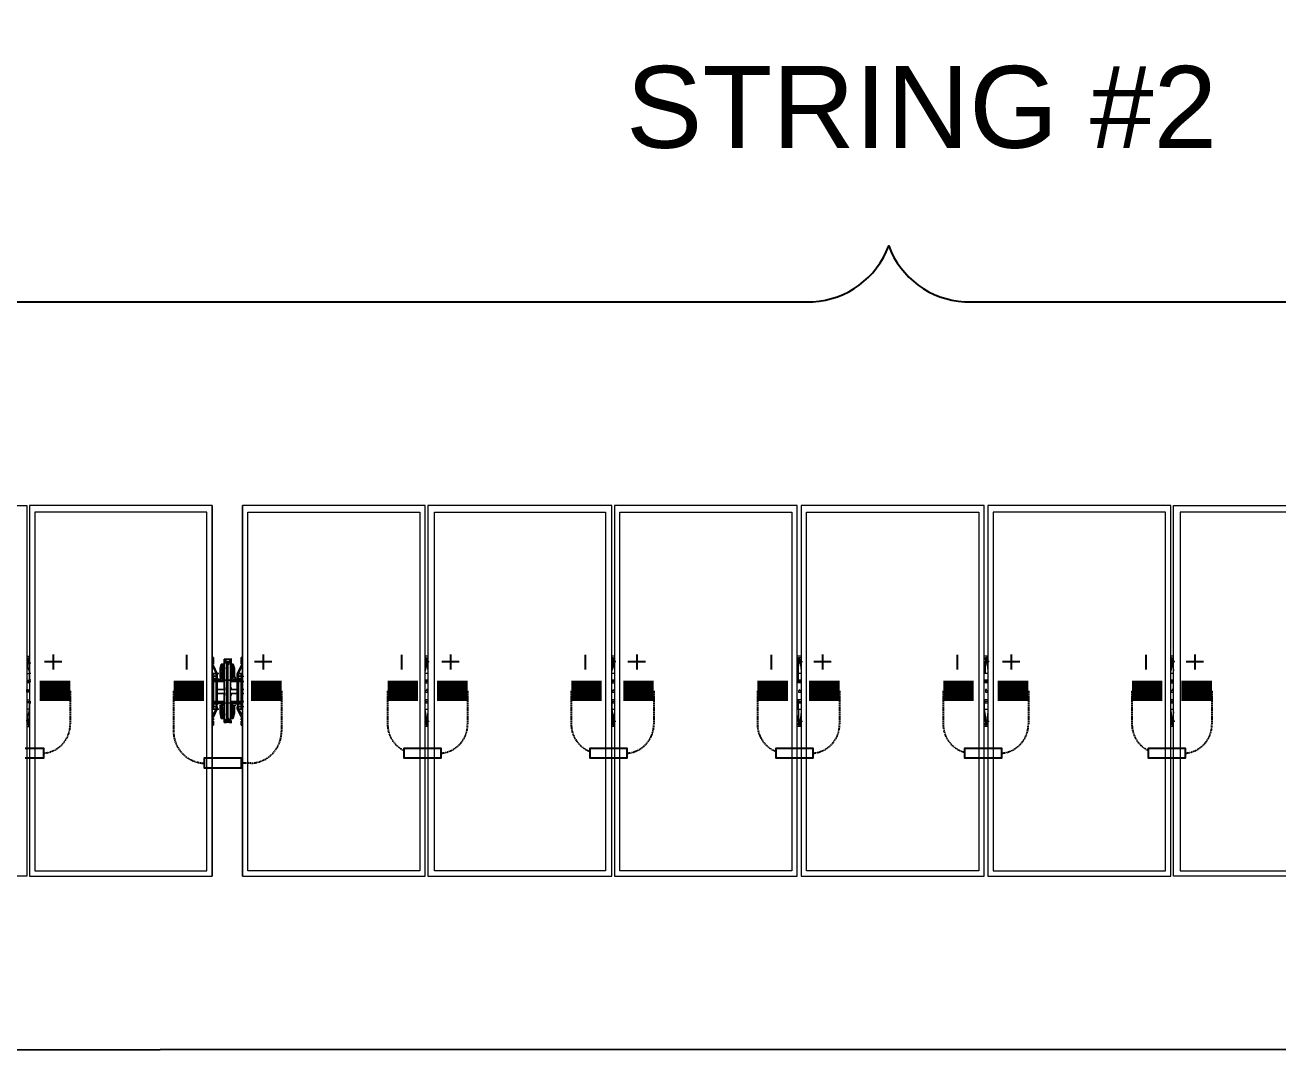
# Model space of a CAD drawing. Header units: feet. Extents: x -9903 to 12307, y -41 to 4121.
# Drawn here: x 503.2 to 809.2, y 1314.3 to 1564.7 of the extents above; entities that cross this region are included whole.
import ezdxf
from ezdxf.lldxf.tags import DXFTag

# ---------------------------------------------------------------- set-up
doc = ezdxf.new("R2010")
doc.units = ezdxf.units.FT
doc.header["$MEASUREMENT"] = 0
doc.linetypes.add('HIDDEN', pattern=[0.375, 0.25, -0.125])
for name, color, linetype in [('E-HARN-COMP', 8, 'Continuous'), ('E-TRNK-CABL-NEG', 6, 'HIDDEN'), ('E-TRUNK-CABLE-POS', 6, 'HIDDEN'), ('G-ANNO-TEXT', 1, 'Continuous'), ('Polarity-Text', 7, 'Continuous'), ('PV-DC-CABL-UG-', 10, 'DC-')]:
    doc.layers.add(name, color=color, linetype=linetype)
doc.styles.add('NEI-A', font='arial.ttf')
tags = doc.linetypes.add('DC-', pattern='A,0.176989,-0.049113,["DC-",NEI-A,S=0.1,R=0,X=0,Y=-0.05],-0.049113,-0.250887,0.176989', length=0.703091).pattern_tags.tags
tags[6] = DXFTag(74, 10)

# ---------------------------------------------------------------- blocks, each defined once
blk = doc.blocks.new('A$Cc93f9aa1')
at = {"lineweight": 5}
for points in [[(1.6966, 0.4666), (1.9283, 0.4666), (1.9283, 0), (1.6966, 0)], [(1.9316, 0), (2.1616, 0), (2.1616, 0.4666), (1.9316, 0.4666)], [(2.1549, 0.4583), (1.9383, 0.4583), (1.9383, 0.0067), (2.1549, 0.0067)], [(2.1999, 0), (2.4299, 0), (2.4299, 0.4666), (2.1999, 0.4666)], [(2.2066, 0.4583), (2.4232, 0.4583), (2.4232, 0.0067), (2.2066, 0.0067)], [(2.6649, 0.4666), (2.4332, 0.4666), (2.4332, 0), (2.6649, 0)], [(2.4416, 0.4583), (2.6566, 0.4583), (2.6566, 0.0067), (2.4416, 0.0067)], [(2.8982, 0.4666), (2.6682, 0.4666), (2.6682, 0), (2.8982, 0)], [(2.6749, 0.4583), (2.8915, 0.4583), (2.8915, 0.0067), (2.6749, 0.0067)], [(2.9032, 0), (3.1332, 0), (3.1332, 0.4666), (2.9032, 0.4666)], [(2.9099, 0.4583), (3.1265, 0.4583), (3.1265, 0.0067), (2.9099, 0.0067)], [(3.1382, 0), (3.3682, 0), (3.3682, 0.4666), (3.1382, 0.4666)], [(3.3615, 0.0067), (3.3615, 0.4583), (3.1449, 0.4583), (3.1449, 0.0067)], [(3.6032, 0.4666), (3.6032, 0), (3.3715, 0), (3.3715, 0.4666)], [(3.5949, 0.4583), (3.3799, 0.4583), (3.3799, 0.0067), (3.5949, 0.0067)], [(2.1632, 0.27), (2.1632, 0.2667), (2.1632, 0.27), (2.1632, 0.275), (2.1616, 0.275), (2.1632, 0.275)], [(2.1799, 0.2683), (2.1799, 0.2467), (2.1766, 0.2467), (2.1766, 0.2683)], [(2.1816, 0.27), (2.1799, 0.27), (2.1782, 0.27), (2.1799, 0.27)], [(2.1832, 0.2683), (2.1816, 0.2683), (2.1799, 0.2683), (2.1816, 0.2683), (2.1799, 0.2683), (2.1816, 0.2683)], [(2.1816, 0.2683), (2.1799, 0.2683)], [(2.1816, 0.27), (2.1832, 0.27)], [(2.1832, 0.2683), (2.1816, 0.2683), (2.1816, 0.27), (2.1832, 0.27), (2.1816, 0.27), (2.1832, 0.27), (2.1816, 0.27), (2.1816, 0.2683)], [(2.1816, 0.2683), (2.1816, 0.2467), (2.1849, 0.2467), (2.1849, 0.2683)], [(2.1866, 0.2683), (2.1849, 0.2683), (2.1849, 0.2733), (2.1849, 0.2717), (2.1832, 0.2717), (2.1849, 0.2717), (2.1866, 0.2717), (2.1849, 0.2717), (2.1832, 0.27), (2.1849, 0.27), (2.1849, 0.2683)], [(2.1866, 0.2733), (2.1849, 0.2733)], [(2.1982, 0.2667), (2.1982, 0.27), (2.1982, 0.275), (2.1999, 0.275), (2.1982, 0.275), (2.1982, 0.27)], [(3.3699, 0.275), (3.3699, 0.2733)], [(2.1699, 0.255), (2.1682, 0.255), (2.1666, 0.2533), (2.1682, 0.255), (2.1682, 0.2517), (2.1666, 0.2517), (2.1682, 0.2517), (2.1682, 0.255)], [(2.1666, 0.2517), (2.1666, 0.2533)], [(2.1732, 0.2567), (2.1732, 0.2517), (2.1732, 0.25), (2.1749, 0.25), (2.1749, 0.255), (2.1732, 0.255), (2.1732, 0.2567), (2.1732, 0.2583), (2.1732, 0.2667), (2.1749, 0.2667), (2.1732, 0.2667), (2.1716, 0.2617), (2.1716, 0.25), (2.1716, 0.2517), (2.1716, 0.25), (2.1716, 0.2617), (2.1732, 0.2667), (2.1732, 0.2583), (2.1749, 0.2583), (2.1749, 0.255), (2.1732, 0.255), (2.1732, 0.2567), (2.1732, 0.2583), (2.1749, 0.2583), (2.1749, 0.2667), (2.1766, 0.2667), (2.1749, 0.2667), (2.1749, 0.2583), (2.1749, 0.255), (2.1749, 0.25), (2.1732, 0.25)], [(2.1782, 0.2617), (2.1766, 0.2617)], [(2.1866, 0.2667), (2.1882, 0.2667), (2.1882, 0.2583), (2.1866, 0.2583), (2.1866, 0.2667), (2.1849, 0.2667), (2.1866, 0.2667), (2.1866, 0.2583), (2.1882, 0.2583), (2.1882, 0.2667)], [(2.1866, 0.2617), (2.1849, 0.2617)], [(2.1866, 0.2617), (2.1849, 0.2617)], [(2.1882, 0.2567), (2.1882, 0.2583), (2.1882, 0.2567), (2.1882, 0.2517), (2.1882, 0.25), (2.1866, 0.25), (2.1866, 0.255), (2.1882, 0.255)], [(2.1882, 0.2667), (2.1899, 0.2617), (2.1899, 0.25), (2.1899, 0.2517), (2.1899, 0.25), (2.1899, 0.2617)], [(2.1899, 0.25), (2.1899, 0.26), (2.1899, 0.25), (2.1916, 0.25)], [(2.1949, 0.255), (2.1932, 0.255), (2.1949, 0.2533), (2.1932, 0.255)], [(2.1949, 0.2517), (2.1932, 0.2517), (2.1932, 0.215), (2.1949, 0.215), (2.1932, 0.215), (2.1932, 0.2517), (2.1949, 0.2517), (2.1932, 0.2517), (2.1932, 0.255), (2.1932, 0.2517)], [(2.1982, 0.2517), (2.1949, 0.2517), (2.1949, 0.2533), (2.1949, 0.2517)], [(2.1632, 0.2467), (2.1632, 0.245), (2.1616, 0.245), (2.1632, 0.245), (2.1649, 0.245), (2.1649, 0.2467), (2.1649, 0.2483), (2.1632, 0.2483)], [(2.1649, 0.2483), (2.1632, 0.2467), (2.1649, 0.245), (2.1666, 0.2467)], [(2.1649, 0.2483), (2.1632, 0.2467), (2.1649, 0.245), (2.1666, 0.2467)], [(2.1649, 0.2483), (2.1666, 0.2483)], [(2.1666, 0.245), (2.1666, 0.2483), (2.1666, 0.2467), (2.1649, 0.2467), (2.1666, 0.2467), (2.1649, 0.2467), (2.1666, 0.2467), (2.1649, 0.2467), (2.1666, 0.2467), (2.1649, 0.2467), (2.1666, 0.2467), (2.1649, 0.2467), (2.1666, 0.2467), (2.1649, 0.2467), (2.1666, 0.2467), (2.1649, 0.2467), (2.1666, 0.2467), (2.1649, 0.2467), (2.1666, 0.2467), (2.1649, 0.2467), (2.1666, 0.2467), (2.1666, 0.245), (2.1649, 0.245)], [(2.1666, 0.215), (2.1682, 0.215), (2.1682, 0.2517), (2.1666, 0.2517), (2.1682, 0.2517), (2.1682, 0.215)], [(2.1766, 0.245), (2.1682, 0.245)], [(2.1749, 0.2483), (2.1766, 0.2483)], [(2.1866, 0.2483), (2.1849, 0.2483)], [(2.1932, 0.245), (2.1849, 0.245)], [(2.1882, 0.25), (2.1866, 0.2483), (2.1866, 0.25), (2.1866, 0.2483), (2.1882, 0.25), (2.1866, 0.2483), (2.1882, 0.2483), (2.1866, 0.2483)], [(2.1966, 0.2483), (2.1949, 0.2467), (2.1966, 0.245), (2.1982, 0.2467)], [(2.1966, 0.2483), (2.1949, 0.2467), (2.1966, 0.245), (2.1982, 0.2467)], [(2.1966, 0.245), (2.1982, 0.245), (2.1982, 0.2467), (2.1982, 0.2483), (2.1966, 0.2483), (2.1949, 0.2483), (2.1949, 0.2467), (2.1949, 0.245)], [(2.2016, 0.245), (2.1999, 0.245)], [(1.9283, 0.235), (1.9299, 0.235), (1.9299, 0.2333), (1.9316, 0.2333), (1.9316, 0.2317), (1.9299, 0.2317), (1.9283, 0.2317), (1.9283, 0.2333)], [(2.1632, 0.235), (2.1616, 0.235)], [(2.1632, 0.235), (2.1616, 0.235)], [(2.1632, 0.23), (2.1616, 0.23)], [(2.1632, 0.23), (2.1616, 0.23)], [(2.2016, 0.235), (2.1999, 0.235)], [(2.2016, 0.235), (2.1999, 0.235)], [(2.2016, 0.23), (2.1999, 0.23)], [(2.2016, 0.23), (2.1999, 0.23)], [(2.4332, 0.235), (2.4316, 0.235), (2.4316, 0.2333), (2.4299, 0.2333), (2.4299, 0.2317), (2.4316, 0.2317), (2.4332, 0.2317), (2.4332, 0.2333)], [(2.6666, 0.235), (2.6666, 0.2333), (2.6649, 0.2333), (2.6649, 0.2317), (2.6666, 0.2317), (2.6682, 0.2317), (2.6682, 0.2333)], [(2.9015, 0.235), (2.8999, 0.2333), (2.8999, 0.2317), (2.9032, 0.2317), (2.9032, 0.2333), (2.9015, 0.2333)], [(3.1365, 0.235), (3.1349, 0.235), (3.1349, 0.2317), (3.1382, 0.2317), (3.1382, 0.2333), (3.1365, 0.2333)], [(3.3715, 0.235), (3.3699, 0.235), (3.3699, 0.2333), (3.3682, 0.2333), (3.3682, 0.2317), (3.3699, 0.2317), (3.3715, 0.2317), (3.3715, 0.2333)], [(2.1632, 0.2167), (2.1649, 0.2167), (2.1649, 0.2183), (2.1666, 0.2183), (2.1649, 0.2183), (2.1666, 0.2183), (2.1649, 0.2183), (2.1666, 0.2183), (2.1649, 0.2183), (2.1666, 0.2183), (2.1649, 0.2183), (2.1649, 0.2167), (2.1666, 0.2167), (2.1666, 0.2183), (2.1666, 0.22), (2.1649, 0.22), (2.1632, 0.22), (2.1616, 0.22), (2.1632, 0.22), (2.1632, 0.2183)], [(2.1649, 0.22), (2.1632, 0.2183), (2.1649, 0.2167), (2.1666, 0.2183)], [(2.1649, 0.22), (2.1632, 0.2183), (2.1649, 0.2167), (2.1666, 0.2183)], [(2.1649, 0.22), (2.1632, 0.22), (2.1632, 0.2183), (2.1632, 0.2167), (2.1649, 0.2167), (2.1666, 0.2167), (2.1666, 0.2183), (2.1666, 0.22)], [(2.1666, 0.21), (2.1666, 0.2117), (2.1666, 0.2133), (2.1632, 0.2133), (2.1632, 0.21)], [(2.1649, 0.2167), (2.1666, 0.2167), (2.1666, 0.2183), (2.1649, 0.2183), (2.1649, 0.22), (2.1666, 0.22), (2.1666, 0.2183), (2.1649, 0.2183), (2.1666, 0.2183), (2.1649, 0.2183), (2.1666, 0.2183), (2.1649, 0.2183), (2.1666, 0.2183), (2.1649, 0.2183), (2.1666, 0.2183), (2.1649, 0.2183), (2.1649, 0.22), (2.1666, 0.22), (2.1666, 0.2183), (2.1666, 0.2167)], [(2.1666, 0.2133), (2.1682, 0.2133), (2.1682, 0.21), (2.1682, 0.2133)], [(2.1699, 0.21), (2.1682, 0.21), (2.1682, 0.2117), (2.1666, 0.2117), (2.1682, 0.2117), (2.1682, 0.21)], [(2.1682, 0.22), (2.1766, 0.22)], [(2.1732, 0.1983), (2.1716, 0.205), (2.1716, 0.215), (2.1716, 0.2133), (2.1716, 0.215), (2.1716, 0.205)], [(2.1732, 0.2133), (2.1732, 0.2083), (2.1732, 0.21), (2.1749, 0.21), (2.1749, 0.2117), (2.1749, 0.215), (2.1732, 0.215), (2.1732, 0.2083), (2.1732, 0.2067), (2.1732, 0.2083), (2.1732, 0.21), (2.1749, 0.21), (2.1749, 0.2117), (2.1749, 0.215), (2.1749, 0.2167), (2.1732, 0.215), (2.1749, 0.2167), (2.1732, 0.215), (2.1749, 0.2167), (2.1749, 0.215), (2.1732, 0.215)], [(2.1732, 0.1983), (2.1732, 0.2067), (2.1749, 0.2067), (2.1749, 0.1983)], [(2.1732, 0.1983), (2.1749, 0.1983), (2.1749, 0.2067), (2.1732, 0.2067)], [(2.1749, 0.21), (2.1749, 0.2067)], [(2.1849, 0.22), (2.1932, 0.22)], [(2.1882, 0.2167), (2.1866, 0.2167), (2.1882, 0.215), (2.1866, 0.2167), (2.1882, 0.215), (2.1866, 0.2167), (2.1882, 0.2167), (2.1866, 0.2167), (2.1849, 0.2167), (2.1866, 0.2167)], [(2.1882, 0.2067), (2.1882, 0.2083), (2.1882, 0.215), (2.1866, 0.215), (2.1866, 0.2117), (2.1866, 0.21), (2.1882, 0.21), (2.1882, 0.2083)], [(2.1866, 0.2067), (2.1866, 0.21)], [(2.1882, 0.1983), (2.1866, 0.1983), (2.1866, 0.2067), (2.1882, 0.2067)], [(2.1882, 0.1983), (2.1882, 0.2067), (2.1866, 0.2067), (2.1866, 0.1983)], [(2.1882, 0.1983), (2.1899, 0.205), (2.1899, 0.215), (2.1899, 0.2133), (2.1899, 0.215), (2.1899, 0.205)], [(2.1949, 0.21), (2.1932, 0.21)], [(2.1966, 0.22), (2.1949, 0.2183), (2.1966, 0.2167), (2.1982, 0.2183)], [(2.1966, 0.22), (2.1949, 0.2183), (2.1966, 0.2167), (2.1982, 0.2183)], [(2.1966, 0.2167), (2.1982, 0.2167), (2.1982, 0.2183), (2.1982, 0.22), (2.1966, 0.22), (2.1949, 0.22), (2.1949, 0.2183), (2.1949, 0.2167)], [(2.1982, 0.2183), (2.1966, 0.2183)], [(2.1982, 0.2183), (2.1966, 0.2183)], [(2.2016, 0.22), (2.1999, 0.22)], [(2.1616, 0.19), (2.1632, 0.19), (2.1632, 0.195), (2.1632, 0.19)], [(2.1632, 0.1983), (2.1632, 0.1967)], [(2.1766, 0.1983), (2.1749, 0.1983)], [(2.1782, 0.2033), (2.1766, 0.2033)], [(2.1782, 0.2033), (2.1766, 0.2033)], [(2.1799, 0.195), (2.1782, 0.195)], [(2.1832, 0.1983), (2.1816, 0.1983), (2.1799, 0.1983), (2.1816, 0.1983)], [(2.1832, 0.1967), (2.1816, 0.1967)], [(2.1866, 0.2033), (2.1849, 0.2033)], [(2.1866, 0.2033), (2.1849, 0.2033)], [(2.1866, 0.1983), (2.1849, 0.1983)], [(2.1982, 0.1967), (2.1982, 0.1983)], [(2.1999, 0.19), (2.1982, 0.19), (2.1982, 0.195), (2.1982, 0.19)]]:
    blk.add_lwpolyline(points, close=True, dxfattribs=at)
for points in [[(2.1549, 0.0067), (2.1549, 0.4583)], [(2.1616, 0.4666), (2.1616, 0)], [(2.1999, 0), (2.1999, 0.4666)], [(2.2066, 0.0067), (2.2066, 0.4583)], [(1.9283, 0.2767), (1.9316, 0.2767)], [(1.9283, 0.2733), (1.9283, 0.27)], [(1.9333, 0.255), (1.9316, 0.255), (1.9316, 0.2567), (1.9299, 0.2633), (1.9299, 0.2733), (1.9299, 0.275), (1.9299, 0.27), (1.9316, 0.2683)], [(2.1799, 0.2467), (2.1799, 0.2667), (2.1799, 0.2683), (2.1799, 0.27), (2.1782, 0.27), (2.1766, 0.27), (2.1782, 0.27), (2.1766, 0.27), (2.1766, 0.2733), (2.1766, 0.2717), (2.1782, 0.2717), (2.1766, 0.2717), (2.1766, 0.2733), (2.1766, 0.2683), (2.1782, 0.2683), (2.1766, 0.2683), (2.1766, 0.27), (2.1766, 0.2617), (2.1766, 0.2383), (2.1766, 0.235), (2.1782, 0.235), (2.1766, 0.235), (2.1782, 0.235), (2.1766, 0.235), (2.1682, 0.235), (2.1682, 0.23), (2.1766, 0.23), (2.1782, 0.23), (2.1766, 0.23), (2.1782, 0.23), (2.1766, 0.23), (2.1782, 0.23), (2.1766, 0.23), (2.1782, 0.23), (2.1766, 0.23), (2.1782, 0.23)], [(2.1799, 0.2717), (2.1782, 0.2717), (2.1766, 0.2717), (2.1782, 0.27), (2.1799, 0.27), (2.1799, 0.2683), (2.1799, 0.2667), (2.1816, 0.2667), (2.1832, 0.2667), (2.1816, 0.2667), (2.1799, 0.2667), (2.1799, 0.2467), (2.1799, 0.2683), (2.1766, 0.2683), (2.1766, 0.2467), (2.1799, 0.2467), (2.1799, 0.2183), (2.1799, 0.1967), (2.1766, 0.1967), (2.1766, 0.2183), (2.1749, 0.2183), (2.1749, 0.2167), (2.1766, 0.2167), (2.1749, 0.2167), (2.1766, 0.2167), (2.1749, 0.2167), (2.1766, 0.2167), (2.1749, 0.2167), (2.1766, 0.2167), (2.1682, 0.2167)], [(2.1699, 0.235), (2.1682, 0.235), (2.1766, 0.235), (2.1766, 0.2383), (2.1766, 0.2617), (2.1766, 0.27), (2.1782, 0.27), (2.1766, 0.27), (2.1782, 0.27)], [(2.1766, 0.2733), (2.1832, 0.2733), (2.1849, 0.2733), (2.1782, 0.2733), (2.1766, 0.2733), (2.1782, 0.2733), (2.1766, 0.2733), (2.1782, 0.2733)], [(2.1766, 0.2717), (2.1782, 0.27)], [(2.1782, 0.2717), (2.1766, 0.2717)], [(2.1766, 0.27), (2.1766, 0.27)], [(2.1766, 0.27), (2.1766, 0.27)], [(2.1782, 0.27), (2.1799, 0.27)], [(2.1782, 0.27), (2.1799, 0.27)], [(2.1932, 0.2167), (2.1849, 0.2167), (2.1866, 0.2167), (2.1866, 0.2183), (2.1849, 0.2183), (2.1849, 0.1967), (2.1816, 0.1967), (2.1816, 0.2183), (2.1799, 0.2183), (2.1799, 0.2467), (2.1816, 0.2467), (2.1816, 0.2683), (2.1849, 0.2683), (2.1849, 0.2467), (2.1816, 0.2467), (2.1816, 0.2183), (2.1849, 0.2183), (2.1849, 0.2467)], [(2.1832, 0.2717), (2.1849, 0.2717), (2.1832, 0.27), (2.1849, 0.27), (2.1849, 0.2617), (2.1849, 0.2383), (2.1849, 0.235), (2.1866, 0.235), (2.1849, 0.235), (2.1932, 0.235), (2.1932, 0.23), (2.1849, 0.23), (2.1849, 0.2267), (2.1849, 0.23), (2.1866, 0.23), (2.1849, 0.23), (2.1866, 0.23), (2.1849, 0.23)], [(2.1849, 0.2367), (2.1849, 0.235), (2.1866, 0.235), (2.1849, 0.235), (2.1849, 0.2383), (2.1849, 0.2617), (2.1849, 0.27), (2.1866, 0.27), (2.1849, 0.27), (2.1866, 0.27), (2.1849, 0.27), (2.1866, 0.27), (2.1849, 0.27), (2.1849, 0.2733), (2.1849, 0.2717)], [(2.1849, 0.2733), (2.1866, 0.2733)], [(2.1849, 0.27), (2.1849, 0.27)], [(2.1849, 0.27), (2.1849, 0.27)], [(2.4332, 0.2767), (2.4299, 0.2767)], [(2.4316, 0.255), (2.4299, 0.255), (2.4299, 0.2567), (2.4316, 0.2633), (2.4316, 0.2733), (2.4316, 0.275), (2.4316, 0.27), (2.4299, 0.2683)], [(2.4332, 0.27), (2.4332, 0.2733)], [(2.6682, 0.2767), (2.6649, 0.2767)], [(2.6666, 0.27), (2.6666, 0.2733), (2.6666, 0.2717), (2.6649, 0.2717), (2.6649, 0.27), (2.6649, 0.2683)], [(2.6666, 0.255), (2.6649, 0.255), (2.6649, 0.2567), (2.6666, 0.2633), (2.6666, 0.2733)], [(2.6666, 0.2733), (2.6666, 0.275), (2.6666, 0.2733)], [(2.9032, 0.2767), (2.8982, 0.2767)], [(2.8982, 0.255), (2.8999, 0.255), (2.8999, 0.2633), (2.9015, 0.2733)], [(2.8999, 0.2683), (2.8999, 0.27), (2.8999, 0.2733), (2.9015, 0.2733), (2.9015, 0.275), (2.9032, 0.275)], [(2.9015, 0.27), (2.9015, 0.2733), (2.9015, 0.275)], [(3.1382, 0.2767), (3.1332, 0.2767)], [(3.1382, 0.275), (3.1365, 0.275), (3.1365, 0.2733), (3.1349, 0.2733), (3.1349, 0.27), (3.1332, 0.2683)], [(3.1349, 0.255), (3.1332, 0.255), (3.1349, 0.2567), (3.1349, 0.2633), (3.1365, 0.2733)], [(3.1365, 0.27), (3.1365, 0.2733), (3.1365, 0.275)], [(3.3715, 0.2767), (3.3682, 0.2767)], [(3.3699, 0.255), (3.3682, 0.255), (3.3682, 0.2567), (3.3699, 0.2633), (3.3699, 0.2733), (3.3699, 0.27), (3.3682, 0.2683)], [(3.3715, 0.27), (3.3715, 0.2733)], [(1.9333, 0.2467), (1.9316, 0.2467), (1.9316, 0.255)], [(2.1632, 0.2517), (2.1666, 0.2517), (2.1632, 0.2517), (2.1632, 0.25), (2.1616, 0.25), (2.1616, 0.2517), (2.1632, 0.2517), (2.1632, 0.255), (2.1666, 0.255), (2.1666, 0.2533), (2.1666, 0.255), (2.1682, 0.255), (2.1632, 0.265), (2.1682, 0.255), (2.1666, 0.255), (2.1632, 0.255), (2.1632, 0.2517), (2.1632, 0.25), (2.1616, 0.25), (2.1616, 0.215), (2.1632, 0.215), (2.1632, 0.2133), (2.1666, 0.2133), (2.1666, 0.2117), (2.1666, 0.21), (2.1682, 0.21), (2.1632, 0.2), (2.1682, 0.21), (2.1666, 0.21), (2.1632, 0.21), (2.1632, 0.2133), (2.1616, 0.2133), (2.1616, 0.215), (2.1616, 0.2133)], [(2.1632, 0.2667), (2.1632, 0.2667)], [(2.1632, 0.2667), (2.1632, 0.2667)], [(2.1682, 0.2483), (2.1766, 0.2483), (2.1749, 0.2483), (2.1732, 0.25), (2.1749, 0.2483), (2.1766, 0.2483), (2.1749, 0.2483), (2.1732, 0.25), (2.1716, 0.25), (2.1716, 0.26), (2.1716, 0.25), (2.1732, 0.25), (2.1749, 0.2483), (2.1732, 0.25), (2.1749, 0.2483), (2.1749, 0.25), (2.1749, 0.2483), (2.1749, 0.2467), (2.1766, 0.2467), (2.1766, 0.2183), (2.1799, 0.2183), (2.1799, 0.2467), (2.1816, 0.2467), (2.1816, 0.2183), (2.1849, 0.2183), (2.1849, 0.2467), (2.1866, 0.2467), (2.1866, 0.2483), (2.1849, 0.2483), (2.1932, 0.2483)], [(2.1732, 0.26), (2.1732, 0.26)], [(2.1732, 0.26), (2.1732, 0.26)], [(2.1766, 0.2617), (2.1782, 0.2617)], [(2.1766, 0.2617), (2.1782, 0.2617)], [(2.1866, 0.2583), (2.1866, 0.255)], [(2.1866, 0.2583), (2.1866, 0.255), (2.1882, 0.255), (2.1882, 0.2567)], [(2.1866, 0.255), (2.1866, 0.25), (2.1882, 0.25), (2.1882, 0.2567)], [(2.1882, 0.26), (2.1882, 0.26)], [(2.1882, 0.26), (2.1882, 0.26)], [(2.1999, 0.2517), (2.1999, 0.25), (2.1999, 0.2517), (2.1982, 0.2517), (2.1982, 0.255), (2.1949, 0.255), (2.1949, 0.2533), (2.1949, 0.255), (2.1932, 0.255), (2.1982, 0.265), (2.1932, 0.255), (2.1949, 0.255), (2.1982, 0.255), (2.1982, 0.2517), (2.1982, 0.25), (2.1999, 0.25), (2.1999, 0.215), (2.1982, 0.215), (2.1982, 0.2133), (2.1949, 0.2133), (2.1949, 0.2117), (2.1949, 0.21), (2.1949, 0.2117), (2.1932, 0.2117), (2.1932, 0.21), (2.1932, 0.2133), (2.1949, 0.2133), (2.1949, 0.2117), (2.1932, 0.2117), (2.1932, 0.21), (2.1932, 0.2133), (2.1949, 0.2133), (2.1982, 0.2133), (2.1982, 0.215), (2.1999, 0.215), (2.1999, 0.25), (2.1982, 0.25), (2.1982, 0.2517), (2.1999, 0.2517), (2.2016, 0.2517)], [(2.1982, 0.2667), (2.1982, 0.2667)], [(2.1982, 0.2667), (2.1982, 0.2667)], [(2.4316, 0.2467), (2.4299, 0.2467), (2.4299, 0.255)], [(2.6666, 0.2467), (2.6649, 0.2467), (2.6649, 0.255)], [(2.8982, 0.2467), (2.8999, 0.2467), (2.8999, 0.255)], [(3.1349, 0.2467), (3.1332, 0.2467), (3.1332, 0.255)], [(3.3699, 0.2467), (3.3682, 0.2467), (3.3682, 0.255)], [(1.9283, 0.2467), (1.9316, 0.2467)], [(1.9283, 0.245), (1.9316, 0.245), (1.9333, 0.245)], [(1.9316, 0.245), (1.9316, 0.2433), (1.9283, 0.2433)], [(2.1632, 0.2133), (2.1632, 0.215), (2.1616, 0.215), (2.1616, 0.25), (2.1616, 0.2517)], [(2.1616, 0.2517), (2.1632, 0.2517), (2.1616, 0.2517)], [(2.1632, 0.2483), (2.1632, 0.2483)], [(2.1666, 0.2483), (2.1649, 0.2483), (2.1632, 0.2483), (2.1632, 0.2467), (2.1632, 0.245), (2.1649, 0.245), (2.1666, 0.245), (2.1666, 0.2467), (2.1666, 0.2483), (2.1649, 0.2483)], [(2.1632, 0.2467), (2.1632, 0.2467)], [(2.1632, 0.245), (2.1632, 0.245)], [(2.1649, 0.2483), (2.1649, 0.2483)], [(2.1649, 0.2483), (2.1649, 0.245)], [(2.1649, 0.2467), (2.1666, 0.2467)], [(2.1649, 0.245), (2.1666, 0.245)], [(2.1649, 0.245), (2.1649, 0.245)], [(2.1666, 0.2517), (2.1666, 0.2517)], [(2.1666, 0.2483), (2.1666, 0.2483)], [(2.1666, 0.2467), (2.1666, 0.2483)], [(2.1666, 0.2467), (2.1666, 0.2467)], [(2.1666, 0.245), (2.1666, 0.2467)], [(2.1666, 0.245), (2.1666, 0.245)], [(2.1682, 0.2517), (2.1682, 0.2517)], [(2.1682, 0.2517), (2.1682, 0.2517)], [(2.1749, 0.245), (2.1732, 0.2467), (2.1682, 0.2467)], [(2.1749, 0.2483), (2.1766, 0.2483)], [(2.1749, 0.2483), (2.1766, 0.2483)], [(2.1832, 0.1933), (2.1849, 0.1933), (2.1832, 0.195), (2.1849, 0.1933), (2.1832, 0.1933), (2.1766, 0.1933), (2.1782, 0.1933), (2.1766, 0.1933), (2.1766, 0.195), (2.1766, 0.1967), (2.1766, 0.195), (2.1782, 0.195), (2.1766, 0.1933), (2.1782, 0.1933), (2.1766, 0.1933), (2.1782, 0.195), (2.1799, 0.195), (2.1782, 0.195), (2.1766, 0.195), (2.1766, 0.1967), (2.1766, 0.195), (2.1766, 0.1933), (2.1782, 0.195), (2.1799, 0.195), (2.1799, 0.1967), (2.1816, 0.1967), (2.1832, 0.1967), (2.1816, 0.1967), (2.1799, 0.1967), (2.1816, 0.1967), (2.1799, 0.1967), (2.1799, 0.2467), (2.1816, 0.2467)], [(2.1766, 0.2467), (2.1766, 0.2183), (2.1799, 0.2183), (2.1799, 0.1983), (2.1799, 0.1967), (2.1816, 0.1967), (2.1816, 0.195), (2.1799, 0.195), (2.1816, 0.195), (2.1832, 0.195), (2.1816, 0.195), (2.1832, 0.195), (2.1849, 0.1933), (2.1849, 0.195), (2.1866, 0.195), (2.1849, 0.195), (2.1849, 0.1967), (2.1849, 0.195), (2.1866, 0.195)], [(2.1782, 0.2367), (2.1766, 0.2367), (2.1782, 0.2367), (2.1766, 0.2367), (2.1766, 0.2383), (2.1766, 0.2367), (2.1766, 0.235), (2.1782, 0.235), (2.1766, 0.235), (2.1766, 0.2367)], [(2.1949, 0.235), (2.1932, 0.235), (2.1849, 0.235), (2.1866, 0.235), (2.1849, 0.235), (2.1849, 0.2367), (2.1849, 0.2383), (2.1849, 0.2367), (2.1866, 0.2367), (2.1849, 0.2367), (2.1866, 0.2367)], [(2.1866, 0.2483), (2.1882, 0.25)], [(2.1866, 0.2483), (2.1882, 0.25)], [(2.1866, 0.2483), (2.1882, 0.2483)], [(2.1866, 0.2483), (2.1882, 0.2483)], [(2.1932, 0.2467), (2.1882, 0.2467), (2.1866, 0.245)], [(2.1932, 0.2517), (2.1932, 0.2517)], [(2.1932, 0.2517), (2.1932, 0.2517)], [(2.1949, 0.2517), (2.1949, 0.2517)], [(2.1982, 0.2467), (2.1982, 0.2483), (2.1966, 0.2483), (2.1949, 0.2483), (2.1949, 0.2467), (2.1949, 0.245), (2.1949, 0.2483), (2.1966, 0.2483), (2.1966, 0.245), (2.1949, 0.245), (2.1966, 0.245), (2.1949, 0.245), (2.1949, 0.2467), (2.1949, 0.2483), (2.1966, 0.2483), (2.1966, 0.2467), (2.1966, 0.245), (2.1982, 0.245), (2.1982, 0.2467), (2.1966, 0.2467), (2.1982, 0.2467), (2.1966, 0.2467), (2.1982, 0.2467), (2.1966, 0.2467), (2.1982, 0.2467), (2.1966, 0.2467), (2.1982, 0.2467), (2.1966, 0.2467), (2.1982, 0.2467), (2.1966, 0.2467), (2.1982, 0.2467), (2.1966, 0.2467), (2.1982, 0.2467), (2.1966, 0.2467), (2.1982, 0.2467), (2.1966, 0.2467), (2.1982, 0.2467), (2.1966, 0.2467)], [(2.1949, 0.2483), (2.1949, 0.2483)], [(2.1949, 0.2467), (2.1949, 0.2467)], [(2.1949, 0.245), (2.1949, 0.245)], [(2.1966, 0.2483), (2.1966, 0.2483)], [(2.1966, 0.245), (2.1966, 0.245)], [(2.1982, 0.2483), (2.1982, 0.2483)], [(2.1982, 0.2467), (2.1982, 0.2467)], [(2.1982, 0.245), (2.1982, 0.245)], [(2.4332, 0.2467), (2.4299, 0.2467)], [(2.4332, 0.245), (2.4299, 0.245), (2.4316, 0.245)], [(2.4299, 0.245), (2.4299, 0.2433), (2.4332, 0.2433)], [(2.6682, 0.2467), (2.6649, 0.2467)], [(2.6682, 0.245), (2.6649, 0.245), (2.6666, 0.245)], [(2.6649, 0.245), (2.6649, 0.2433), (2.6682, 0.2433)], [(2.9032, 0.245), (2.8999, 0.245), (2.8982, 0.245)], [(2.9032, 0.2433), (2.8999, 0.2433), (2.8982, 0.2433)], [(2.9032, 0.2467), (2.8999, 0.2467)], [(2.8999, 0.2433), (2.8999, 0.245)], [(3.1382, 0.2467), (3.1332, 0.2467)], [(3.1382, 0.245), (3.1332, 0.245), (3.1349, 0.245)], [(3.1382, 0.2433), (3.1349, 0.2433), (3.1332, 0.2433), (3.1332, 0.245)], [(3.3715, 0.2467), (3.3682, 0.2467)], [(3.3715, 0.245), (3.3682, 0.245), (3.3699, 0.245)], [(3.3682, 0.245), (3.3682, 0.2433), (3.3715, 0.2433)], [(1.9283, 0.2217), (1.9316, 0.2217), (1.9316, 0.22)], [(2.1682, 0.235), (2.1682, 0.23)], [(2.1766, 0.23), (2.1766, 0.2267), (2.1766, 0.23), (2.1682, 0.23), (2.1699, 0.23)], [(2.1782, 0.195), (2.1766, 0.195), (2.1766, 0.1967), (2.1766, 0.195), (2.1766, 0.2033), (2.1766, 0.2267), (2.1766, 0.23), (2.1766, 0.2267), (2.1766, 0.2033), (2.1766, 0.195)], [(2.1866, 0.23), (2.1849, 0.23), (2.1866, 0.23), (2.1849, 0.23), (2.1866, 0.23), (2.1849, 0.23), (2.1849, 0.2267), (2.1849, 0.2033), (2.1849, 0.195), (2.1832, 0.195), (2.1849, 0.1933), (2.1782, 0.1933), (2.1799, 0.1933)], [(2.1849, 0.195), (2.1849, 0.2033), (2.1849, 0.2267), (2.1849, 0.23), (2.1932, 0.23), (2.1949, 0.23)], [(2.1932, 0.23), (2.1932, 0.235)], [(2.4332, 0.2217), (2.4299, 0.2217), (2.4299, 0.22)], [(2.6682, 0.2217), (2.6649, 0.2217), (2.6649, 0.22)], [(2.9032, 0.2217), (2.8982, 0.2217)], [(2.8999, 0.22), (2.8999, 0.2217), (2.9015, 0.2217)], [(3.1382, 0.2217), (3.1349, 0.2217), (3.1332, 0.2217), (3.1332, 0.22)], [(3.3715, 0.2217), (3.3682, 0.2217), (3.3682, 0.22)], [(1.9283, 0.22), (1.9316, 0.22), (1.9333, 0.22)], [(1.9316, 0.2183), (1.9283, 0.2183)], [(1.9299, 0.1917), (1.9299, 0.2), (1.9316, 0.21), (1.9316, 0.2183), (1.9333, 0.2183)], [(2.1616, 0.2133), (2.1632, 0.2133), (2.1616, 0.2133)], [(2.1632, 0.22), (2.1632, 0.22)], [(2.1632, 0.2183), (2.1632, 0.2183)], [(2.1632, 0.2167), (2.1632, 0.2167)], [(2.1649, 0.22), (2.1649, 0.22)], [(2.1649, 0.2167), (2.1649, 0.2167)], [(2.1666, 0.22), (2.1666, 0.22)], [(2.1666, 0.2183), (2.1666, 0.2183)], [(2.1666, 0.2167), (2.1666, 0.2167)], [(2.1666, 0.215), (2.1666, 0.215)], [(2.1666, 0.215), (2.1666, 0.215)], [(2.1682, 0.2183), (2.1732, 0.2183), (2.1749, 0.22)], [(2.1682, 0.215), (2.1682, 0.215)], [(2.1682, 0.215), (2.1682, 0.215)], [(2.1716, 0.215), (2.1716, 0.205), (2.1716, 0.215), (2.1732, 0.215), (2.1749, 0.2167), (2.1732, 0.215)], [(2.1766, 0.2183), (2.1766, 0.1967), (2.1799, 0.1967), (2.1799, 0.1983), (2.1799, 0.2183), (2.1816, 0.2183), (2.1799, 0.2183)], [(2.1816, 0.2183), (2.1816, 0.1967), (2.1849, 0.1967), (2.1849, 0.2183)], [(2.1866, 0.22), (2.1882, 0.2183), (2.1932, 0.2183)], [(2.1866, 0.2167), (2.1866, 0.215)], [(2.1866, 0.2167), (2.1866, 0.215)], [(2.1882, 0.215), (2.1866, 0.2167)], [(2.1882, 0.215), (2.1866, 0.2167)], [(2.1866, 0.215), (2.1866, 0.2117)], [(2.1866, 0.215), (2.1882, 0.215), (2.1882, 0.2133)], [(2.1866, 0.2117), (2.1866, 0.21), (2.1882, 0.21), (2.1882, 0.2083)], [(2.1882, 0.2083), (2.1882, 0.2133)], [(2.1899, 0.215), (2.1899, 0.205), (2.1899, 0.215), (2.1916, 0.215)], [(2.1932, 0.215), (2.1932, 0.215)], [(2.1999, 0.2133), (2.1999, 0.215), (2.1999, 0.2133), (2.1982, 0.2133), (2.1982, 0.21), (2.1949, 0.21), (2.1932, 0.21), (2.1982, 0.2), (2.1932, 0.21), (2.1949, 0.21), (2.1982, 0.21), (2.1982, 0.2133), (2.1999, 0.2133), (2.2016, 0.2133)], [(2.1932, 0.215), (2.1932, 0.215)], [(2.1949, 0.2183), (2.1949, 0.22)], [(2.1966, 0.22), (2.1949, 0.22)], [(2.1949, 0.22), (2.1949, 0.2183)], [(2.1949, 0.22), (2.1949, 0.22)], [(2.1966, 0.22), (2.1949, 0.22)], [(2.1966, 0.22), (2.1949, 0.22)], [(2.1949, 0.2183), (2.1949, 0.22)], [(2.1949, 0.2167), (2.1949, 0.2183)], [(2.1949, 0.2183), (2.1949, 0.2167)], [(2.1949, 0.2183), (2.1949, 0.2183)], [(2.1949, 0.2183), (2.1949, 0.2167), (2.1966, 0.2167)], [(2.1949, 0.2167), (2.1966, 0.2167)], [(2.1949, 0.2167), (2.1966, 0.2167)], [(2.1949, 0.2167), (2.1949, 0.2167)], [(2.1949, 0.215), (2.1949, 0.215)], [(2.1949, 0.215), (2.1949, 0.215)], [(2.1966, 0.2183), (2.1966, 0.22)], [(2.1982, 0.22), (2.1966, 0.22)], [(2.1966, 0.22), (2.1966, 0.22)], [(2.1966, 0.2183), (2.1966, 0.22)], [(2.1966, 0.2183), (2.1982, 0.2183)], [(2.1966, 0.2183), (2.1982, 0.2183)], [(2.1966, 0.2183), (2.1982, 0.2183)], [(2.1966, 0.2183), (2.1982, 0.2183)], [(2.1966, 0.2183), (2.1982, 0.2183)], [(2.1966, 0.2183), (2.1982, 0.2183)], [(2.1966, 0.2183), (2.1982, 0.2183)], [(2.1966, 0.2183), (2.1982, 0.2183)], [(2.1966, 0.2167), (2.1966, 0.2183)], [(2.1966, 0.2183), (2.1982, 0.2183)], [(2.1966, 0.2183), (2.1982, 0.2183)], [(2.1966, 0.2183), (2.1982, 0.2183)], [(2.1966, 0.2183), (2.1982, 0.2183)], [(2.1966, 0.2183), (2.1982, 0.2183)], [(2.1966, 0.2183), (2.1966, 0.2167)], [(2.1966, 0.2183), (2.1982, 0.2183)], [(2.1966, 0.2167), (2.1982, 0.2167)], [(2.1966, 0.2167), (2.1966, 0.2167)], [(2.1982, 0.22), (2.1982, 0.22)], [(2.1982, 0.2183), (2.1982, 0.22)], [(2.1982, 0.2183), (2.1982, 0.2183)], [(2.1982, 0.2167), (2.1982, 0.2183)], [(2.1982, 0.2167), (2.1982, 0.2167)], [(2.4332, 0.22), (2.4299, 0.22), (2.4316, 0.22)], [(2.4316, 0.1917), (2.4316, 0.2), (2.4299, 0.21), (2.4299, 0.2183), (2.4316, 0.2183)], [(2.4299, 0.2183), (2.4332, 0.2183)], [(2.6682, 0.22), (2.6649, 0.22), (2.6666, 0.22)], [(2.6666, 0.2183), (2.6649, 0.2183), (2.6649, 0.21), (2.6666, 0.2), (2.6666, 0.1917), (2.6682, 0.1917)], [(2.6649, 0.2183), (2.6682, 0.2183)], [(2.8982, 0.22), (2.8999, 0.22), (2.9032, 0.22)], [(2.8999, 0.21), (2.8999, 0.2183), (2.8982, 0.2183)], [(2.8982, 0.21), (2.8999, 0.21), (2.8999, 0.2), (2.9015, 0.1933), (2.9015, 0.1917), (2.9032, 0.1917)], [(2.8999, 0.2183), (2.9032, 0.2183)], [(3.1382, 0.22), (3.1332, 0.22), (3.1349, 0.22)], [(3.1349, 0.2183), (3.1332, 0.2183), (3.1332, 0.21), (3.1349, 0.2), (3.1349, 0.1933), (3.1365, 0.1917), (3.1382, 0.1917)], [(3.1332, 0.2183), (3.1382, 0.2183)], [(3.3715, 0.22), (3.3682, 0.22), (3.3699, 0.22)], [(3.3699, 0.1917), (3.3699, 0.2), (3.3682, 0.21), (3.3682, 0.2183), (3.3699, 0.2183)], [(3.3682, 0.2183), (3.3715, 0.2183)], [(1.9283, 0.195), (1.9283, 0.1917)], [(1.9316, 0.1967), (1.9299, 0.195), (1.9299, 0.19), (1.9316, 0.19)], [(1.9316, 0.1917), (1.9299, 0.1917), (1.9299, 0.19)], [(2.1632, 0.1983), (2.1632, 0.1983)], [(2.1632, 0.1983), (2.1632, 0.1983)], [(2.1632, 0.195), (2.1632, 0.195)], [(2.1632, 0.195), (2.1632, 0.195)], [(2.1732, 0.205), (2.1732, 0.205)], [(2.1732, 0.205), (2.1732, 0.205)], [(2.1732, 0.1983), (2.1732, 0.1983)], [(2.1732, 0.1983), (2.1732, 0.1983)], [(2.1766, 0.1933), (2.1782, 0.195), (2.1799, 0.195), (2.1799, 0.1967), (2.1816, 0.1967), (2.1816, 0.195), (2.1832, 0.195), (2.1816, 0.195), (2.1832, 0.195), (2.1849, 0.195), (2.1849, 0.1967), (2.1849, 0.195), (2.1849, 0.1967), (2.1849, 0.195), (2.1849, 0.1933), (2.1866, 0.1933), (2.1849, 0.1933), (2.1866, 0.1933)], [(2.1766, 0.195), (2.1766, 0.195)], [(2.1766, 0.195), (2.1766, 0.195)], [(2.1849, 0.195), (2.1849, 0.195)], [(2.1849, 0.195), (2.1849, 0.195)], [(2.1882, 0.205), (2.1882, 0.205)], [(2.1882, 0.205), (2.1882, 0.205)], [(2.1882, 0.1983), (2.1882, 0.1983)], [(2.1882, 0.1983), (2.1882, 0.1983)], [(2.1982, 0.1983), (2.1982, 0.1983)], [(2.1982, 0.1983), (2.1982, 0.1983)], [(2.1982, 0.195), (2.1982, 0.195)], [(2.1982, 0.195), (2.1982, 0.195)], [(2.4299, 0.1967), (2.4316, 0.195), (2.4316, 0.19), (2.4332, 0.19)], [(2.4332, 0.195), (2.4332, 0.1917), (2.4316, 0.1917), (2.4316, 0.19)], [(2.6666, 0.19), (2.6666, 0.1933), (2.6649, 0.1933), (2.6649, 0.195), (2.6649, 0.1967)], [(2.6666, 0.195), (2.6666, 0.1917), (2.6666, 0.19), (2.6682, 0.19)], [(2.8999, 0.1967), (2.8999, 0.195), (2.8999, 0.1917), (2.9015, 0.1917), (2.9015, 0.19), (2.9032, 0.19)], [(2.9015, 0.195), (2.9015, 0.1917), (2.9015, 0.19)], [(3.1332, 0.1967), (3.1349, 0.195), (3.1349, 0.1917), (3.1365, 0.1917), (3.1365, 0.19), (3.1365, 0.1917), (3.1365, 0.195)], [(3.3682, 0.1967), (3.3699, 0.195), (3.3699, 0.19), (3.3699, 0.1917), (3.3715, 0.1917), (3.3715, 0.195)], [(3.3699, 0.19), (3.3715, 0.19)], [(1.9283, 0.1883), (1.9316, 0.1883)], [(2.4332, 0.1883), (2.4299, 0.1883)], [(2.6682, 0.1883), (2.6649, 0.1883)], [(2.9032, 0.1883), (2.8982, 0.1883)], [(3.1382, 0.1883), (3.1332, 0.1883)], [(3.3715, 0.1883), (3.3682, 0.1883)]]:
    blk.add_lwpolyline(points, dxfattribs=at)
at = {"color": 8, "lineweight": 5, "true_color": 0x808080}
for points in [[(1.9283, 0.2767), (1.9316, 0.2767)], [(1.9283, 0.2733), (1.9283, 0.2733)], [(1.9299, 0.2733), (1.9283, 0.2583)], [(1.9316, 0.27), (1.9299, 0.27), (1.9283, 0.27), (1.9283, 0.2683)], [(1.9316, 0.2733), (1.9299, 0.275)], [(1.9299, 0.27), (1.9316, 0.2683), (1.9316, 0.2617)], [(1.9316, 0.2667), (1.9316, 0.2683), (1.9333, 0.2683)], [(2.1616, 0.27), (2.1632, 0.27), (2.1616, 0.27)], [(2.1616, 0.27), (2.1632, 0.27), (2.1616, 0.27)], [(2.1766, 0.2717), (2.1766, 0.2717)], [(2.1766, 0.2717), (2.1766, 0.2717)], [(2.1782, 0.27), (2.1799, 0.27)], [(2.1782, 0.27), (2.1799, 0.27)], [(2.1816, 0.27), (2.1832, 0.27), (2.1816, 0.27)], [(2.1832, 0.27), (2.1816, 0.27), (2.1832, 0.27)], [(2.1832, 0.27), (2.1849, 0.27)], [(2.1832, 0.27), (2.1849, 0.27)], [(2.1832, 0.27), (2.1849, 0.27)], [(2.1832, 0.27), (2.1849, 0.27)], [(2.1849, 0.2717), (2.1849, 0.2717)], [(2.1849, 0.2717), (2.1849, 0.2717)], [(2.1849, 0.27), (2.1849, 0.2617)], [(2.1849, 0.2617), (2.1849, 0.27)], [(2.1999, 0.27), (2.1982, 0.27), (2.1999, 0.27)], [(2.1999, 0.27), (2.1982, 0.27), (2.1999, 0.27)], [(2.4332, 0.2767), (2.4299, 0.2767)], [(2.4299, 0.2733), (2.4316, 0.275)], [(2.4299, 0.27), (2.4316, 0.27), (2.4299, 0.2683), (2.4299, 0.2617)], [(2.4299, 0.2667), (2.4299, 0.2683), (2.4316, 0.2683)], [(2.4316, 0.2733), (2.4332, 0.2583)], [(2.4332, 0.2733), (2.4332, 0.2733)], [(2.4332, 0.2683), (2.4332, 0.27), (2.4349, 0.27)], [(2.6682, 0.2767), (2.6649, 0.2767)], [(2.6649, 0.2733), (2.6649, 0.275), (2.6666, 0.275)], [(2.6649, 0.2617), (2.6649, 0.27), (2.6666, 0.27)], [(2.6649, 0.2667), (2.6649, 0.2683)], [(2.6666, 0.2733), (2.6666, 0.2733)], [(2.6666, 0.2733), (2.6682, 0.2583)], [(2.6682, 0.2683), (2.6682, 0.27)], [(2.9032, 0.2767), (2.8982, 0.2767)], [(2.8982, 0.2733), (2.8999, 0.2733), (2.8999, 0.275), (2.9015, 0.275)], [(2.8982, 0.27), (2.8999, 0.27), (2.8999, 0.2683), (2.8982, 0.2617)], [(2.8982, 0.2683), (2.8999, 0.2683), (2.8999, 0.2667), (2.8982, 0.2667)], [(2.9015, 0.2733), (2.9015, 0.2733)], [(2.9015, 0.2733), (2.9032, 0.2583)], [(2.9032, 0.2717), (2.9032, 0.2717)], [(2.9032, 0.2683), (2.9032, 0.27), (2.9049, 0.27)], [(3.1382, 0.2767), (3.1332, 0.2767)], [(3.1332, 0.2733), (3.1349, 0.2733), (3.1349, 0.275), (3.1365, 0.275)], [(3.1332, 0.27), (3.1349, 0.27), (3.1349, 0.2683), (3.1332, 0.2617)], [(3.1332, 0.2667), (3.1332, 0.2683), (3.1349, 0.2683)], [(3.1365, 0.2733), (3.1365, 0.2733)], [(3.1365, 0.2733), (3.1382, 0.2583)], [(3.1382, 0.2683), (3.1382, 0.27)], [(3.3715, 0.2767), (3.3682, 0.2767)], [(3.3682, 0.2733), (3.3699, 0.275)], [(3.3682, 0.27), (3.3699, 0.27), (3.3682, 0.2683), (3.3682, 0.2617)], [(3.3682, 0.2667), (3.3682, 0.2683), (3.3699, 0.2683)], [(3.3699, 0.2733), (3.3715, 0.2583)], [(3.3715, 0.2733), (3.3715, 0.2733)], [(3.3715, 0.2683), (3.3715, 0.27)], [(1.9283, 0.255), (1.9316, 0.255)], [(2.4332, 0.255), (2.4299, 0.255)], [(2.6682, 0.255), (2.6649, 0.255)], [(2.9032, 0.255), (2.8999, 0.255)], [(3.1382, 0.255), (3.1332, 0.255)], [(3.3715, 0.255), (3.3682, 0.255)], [(1.9316, 0.21), (1.9283, 0.21)], [(1.9283, 0.2067), (1.9299, 0.1917)], [(2.4299, 0.21), (2.4332, 0.21)], [(2.4332, 0.2067), (2.4316, 0.1917)], [(2.6649, 0.21), (2.6682, 0.21)], [(2.6682, 0.2067), (2.6666, 0.1917)], [(2.8999, 0.21), (2.9032, 0.21)], [(2.9032, 0.2067), (2.9015, 0.1917)], [(3.1332, 0.21), (3.1382, 0.21)], [(3.1382, 0.2067), (3.1365, 0.1917)], [(3.3682, 0.21), (3.3715, 0.21)], [(3.3715, 0.2067), (3.3699, 0.1917)], [(1.9316, 0.195), (1.9299, 0.195), (1.9283, 0.195), (1.9283, 0.1967)], [(1.9283, 0.1917), (1.9283, 0.1917)], [(1.9316, 0.2033), (1.9316, 0.1967), (1.9299, 0.195)], [(1.9299, 0.19), (1.9299, 0.1917), (1.9316, 0.1917)], [(1.9316, 0.1967), (1.9316, 0.1983)], [(2.1766, 0.1933), (2.1766, 0.1933)], [(2.1766, 0.1933), (2.1766, 0.1933)], [(2.1782, 0.195), (2.1799, 0.195)], [(2.1782, 0.195), (2.1799, 0.195)], [(2.1782, 0.195), (2.1799, 0.195)], [(2.1782, 0.195), (2.1799, 0.195)], [(2.1849, 0.1933), (2.1849, 0.1933)], [(2.1849, 0.1933), (2.1849, 0.1933)], [(2.4299, 0.195), (2.4316, 0.195), (2.4299, 0.1967), (2.4299, 0.2033)], [(2.4299, 0.1967), (2.4299, 0.1983)], [(2.4316, 0.19), (2.4316, 0.1917), (2.4299, 0.1917)], [(2.4332, 0.1967), (2.4332, 0.195), (2.4349, 0.195)], [(2.4332, 0.1917), (2.4332, 0.1917)], [(2.6649, 0.2033), (2.6649, 0.195), (2.6666, 0.195)], [(2.6666, 0.1967), (2.6649, 0.1967), (2.6649, 0.1983)], [(2.6666, 0.19), (2.6649, 0.1917)], [(2.6666, 0.1917), (2.6666, 0.1917)], [(2.6682, 0.1967), (2.6682, 0.195), (2.6699, 0.195)], [(2.8982, 0.195), (2.8999, 0.195), (2.8999, 0.1967), (2.8982, 0.2033)], [(2.8982, 0.1967), (2.8999, 0.1967), (2.8999, 0.1983), (2.8982, 0.1983)], [(2.9015, 0.19), (2.8999, 0.19), (2.8999, 0.1917), (2.8982, 0.1917)], [(2.9015, 0.195), (2.9015, 0.195)], [(2.9015, 0.1917), (2.9015, 0.1917)], [(2.9032, 0.1967), (2.9032, 0.195), (2.9049, 0.195)], [(3.1332, 0.195), (3.1349, 0.195), (3.1349, 0.1967), (3.1332, 0.2033)], [(3.1349, 0.1967), (3.1332, 0.1967), (3.1332, 0.1983)], [(3.1365, 0.19), (3.1349, 0.19), (3.1349, 0.1917), (3.1332, 0.1917)], [(3.1365, 0.1917), (3.1365, 0.1917)], [(3.1382, 0.1967), (3.1382, 0.195), (3.1399, 0.195)], [(3.3682, 0.195), (3.3699, 0.195), (3.3682, 0.1967), (3.3682, 0.2033)], [(3.3682, 0.1967), (3.3682, 0.1983)], [(3.3699, 0.19), (3.3699, 0.1917), (3.3682, 0.1917)], [(3.3715, 0.1967), (3.3715, 0.195), (3.3732, 0.195)], [(3.3715, 0.1917), (3.3715, 0.1917)], [(1.9283, 0.1883), (1.9316, 0.1883)], [(2.4332, 0.1883), (2.4299, 0.1883)], [(2.6682, 0.1883), (2.6649, 0.1883)], [(2.9032, 0.1883), (2.8982, 0.1883)], [(3.1382, 0.1883), (3.1332, 0.1883)], [(3.3715, 0.1883), (3.3682, 0.1883)]]:
    blk.add_lwpolyline(points, dxfattribs=at)
for points in [[(2.1766, 0.2733), (2.1766, 0.2717)], [(2.1766, 0.235), (2.1766, 0.2383), (2.1766, 0.2617), (2.1766, 0.27), (2.1766, 0.2617), (2.1766, 0.2383), (2.1766, 0.235), (2.1782, 0.235)], [(2.1816, 0.27), (2.1799, 0.27), (2.1782, 0.27), (2.1799, 0.27), (2.1782, 0.27), (2.1799, 0.27)], [(2.1799, 0.27), (2.1782, 0.27)], [(2.1849, 0.27), (2.1832, 0.27)], [(2.1849, 0.2717), (2.1849, 0.2733)], [(2.6699, 0.27), (2.6682, 0.27)], [(3.1399, 0.27), (3.1382, 0.27)], [(3.3732, 0.27), (3.3715, 0.27)], [(2.1616, 0.2667), (2.1632, 0.2667)], [(2.1666, 0.255), (2.1616, 0.265), (2.1632, 0.265), (2.1616, 0.265)], [(2.1632, 0.255), (2.1616, 0.255), (2.1616, 0.2567), (2.1616, 0.255)], [(2.1749, 0.2583), (2.1766, 0.2583)], [(2.1766, 0.255), (2.1749, 0.255)], [(2.1849, 0.235), (2.1849, 0.2383), (2.1849, 0.2617), (2.1849, 0.2383)], [(2.1849, 0.2583), (2.1866, 0.2583)], [(2.1866, 0.255), (2.1849, 0.255)], [(2.1999, 0.265), (2.1982, 0.265), (2.1999, 0.265), (2.1949, 0.255)], [(2.1999, 0.2667), (2.1982, 0.2667)], [(2.1999, 0.255), (2.1999, 0.2567), (2.1999, 0.255), (2.1982, 0.255)], [(2.1632, 0.25), (2.1632, 0.2483)], [(2.1632, 0.245), (2.1632, 0.22)], [(2.1666, 0.2483), (2.1666, 0.2517)], [(2.1666, 0.22), (2.1666, 0.245)], [(2.1749, 0.25), (2.1766, 0.25)], [(2.1782, 0.2367), (2.1766, 0.2367)], [(2.1782, 0.2367), (2.1766, 0.2367)], [(2.1849, 0.25), (2.1866, 0.25)], [(2.1866, 0.2367), (2.1849, 0.2367)], [(2.1866, 0.2367), (2.1849, 0.2367)], [(2.1949, 0.2517), (2.1949, 0.2483)], [(2.1949, 0.245), (2.1949, 0.22)], [(2.1982, 0.2483), (2.1982, 0.25)], [(2.1982, 0.22), (2.1982, 0.245)], [(2.1782, 0.23), (2.1766, 0.23), (2.1766, 0.2033), (2.1766, 0.195), (2.1766, 0.2033), (2.1766, 0.2267), (2.1766, 0.23)], [(2.1782, 0.2283), (2.1766, 0.2283)], [(2.1782, 0.2283), (2.1766, 0.2283)], [(2.1866, 0.235), (2.1849, 0.235)], [(2.1866, 0.23), (2.1849, 0.23)], [(2.1849, 0.23), (2.1849, 0.2033), (2.1849, 0.2267)], [(2.1866, 0.2283), (2.1849, 0.2283)], [(2.1866, 0.2283), (2.1849, 0.2283)], [(2.1616, 0.21), (2.1632, 0.21), (2.1616, 0.21), (2.1616, 0.2117)], [(2.1616, 0.2017), (2.1666, 0.21)], [(2.1632, 0.2167), (2.1632, 0.215)], [(2.1666, 0.215), (2.1666, 0.2167)], [(2.1766, 0.215), (2.1749, 0.215)], [(2.1749, 0.2117), (2.1766, 0.2117)], [(2.1766, 0.2067), (2.1749, 0.2067)], [(2.1866, 0.215), (2.1849, 0.215)], [(2.1849, 0.2117), (2.1866, 0.2117)], [(2.1866, 0.2067), (2.1849, 0.2067)], [(2.1949, 0.2167), (2.1949, 0.215)], [(2.1949, 0.21), (2.1999, 0.2017)], [(2.1982, 0.215), (2.1982, 0.2167)], [(2.1982, 0.21), (2.1999, 0.21), (2.1999, 0.2117), (2.1999, 0.21)], [(2.1616, 0.2), (2.1632, 0.2)], [(2.1616, 0.1983), (2.1632, 0.1983)], [(2.1616, 0.1967), (2.1632, 0.1967)], [(2.1616, 0.195), (2.1632, 0.195)], [(2.1782, 0.1933), (2.1766, 0.1933)], [(2.1799, 0.195), (2.1782, 0.195)], [(2.1799, 0.195), (2.1782, 0.195)], [(2.1832, 0.1967), (2.1816, 0.1967), (2.1799, 0.1967), (2.1816, 0.1967)], [(2.1849, 0.2033), (2.1849, 0.195), (2.1832, 0.195), (2.1849, 0.195), (2.1832, 0.195), (2.1816, 0.195), (2.1832, 0.195), (2.1849, 0.195), (2.1832, 0.195), (2.1849, 0.195)], [(2.1866, 0.1933), (2.1849, 0.1933)], [(2.1999, 0.2), (2.1982, 0.2)], [(2.1999, 0.1983), (2.1982, 0.1983)], [(2.1999, 0.1967), (2.1982, 0.1967)], [(2.1999, 0.195), (2.1982, 0.195)]]:
    blk.add_lwpolyline(points, close=True, dxfattribs=at)

msp = doc.modelspace()

# ---------------------------------------------------------------- linework, layer by layer
at = {"layer": 'E-HARN-COMP', "const_width": 5}
for points in [[(493.41, 1402.04), (500.86, 1402.04)], [(506.75, 1402.04), (514.21, 1402.04)], [(539.43, 1402.04), (546.88, 1402.04)], [(558.36, 1402.04), (565.81, 1402.04)], [(591.71, 1402.04), (599.16, 1402.04)], [(603.82, 1402.04), (611.27, 1402.04)], [(636.57, 1402.04), (644.03, 1402.04)], [(649.29, 1402.04), (656.74, 1402.04)], [(682.05, 1402.04), (689.5, 1402.04)], [(694.66, 1402.04), (702.12, 1402.04)], [(727.42, 1402.04), (734.88, 1402.04)], [(740.76, 1402.04), (748.22, 1402.04)], [(773.52, 1402.04), (780.98, 1402.04)], [(785.62, 1402.04), (793.07, 1402.04)]]:
    msp.add_lwpolyline(points, dxfattribs=at)
at = {"layer": 'E-HARN-COMP'}
for points in [[(503.17, 1385.63), (507.73, 1385.63), (507.73, 1387.95), (503.17, 1387.95)], [(600.23, 1387.95), (595.67, 1387.95), (595.67, 1385.63), (600.23, 1385.63)], [(600.23, 1385.63), (604.8, 1385.63), (604.8, 1387.95), (600.23, 1387.95)], [(645.71, 1387.95), (641.14, 1387.95), (641.14, 1385.63), (645.71, 1385.63)], [(645.71, 1385.63), (650.27, 1385.63), (650.27, 1387.95), (645.71, 1387.95)], [(691.08, 1387.95), (686.52, 1387.95), (686.52, 1385.63), (691.08, 1385.63)], [(691.08, 1385.63), (695.65, 1385.63), (695.65, 1387.95), (691.08, 1387.95)], [(737.18, 1387.95), (732.62, 1387.95), (732.62, 1385.63), (737.18, 1385.63)], [(737.18, 1385.63), (741.75, 1385.63), (741.75, 1387.95), (737.18, 1387.95)], [(782.04, 1387.95), (777.47, 1387.95), (777.47, 1385.63), (782.04, 1385.63)], [(782.04, 1385.63), (786.6, 1385.63), (786.6, 1387.95), (782.04, 1387.95)], [(551.47, 1385.56), (546.9, 1385.56), (546.9, 1383.23), (551.47, 1383.23)], [(551.47, 1383.23), (556.03, 1383.23), (556.03, 1385.56), (551.47, 1385.56)]]:
    msp.add_lwpolyline(points, dxfattribs=at)
at = {"layer": 'E-TRNK-CABL-NEG', "ltscale": 0.1}
for points in [[(539.43, 1402.04), (539.43, 1392.08, 0.404462), (546.91, 1384.34)], [(591.71, 1402.04), (591.71, 1393.8, 0.28737), (595.67, 1387.48, 0.28737)], [(636.57, 1402.04), (636.57, 1393.8, 0.313117), (641.14, 1387.22, 0.313117)], [(682.05, 1402.04), (682.05, 1393.8, 0.30904), (686.52, 1387.26, 0.30904)], [(727.42, 1402.04), (727.42, 1393.8, 0.338726), (732.61, 1387.02, 0.338726)], [(773.52, 1402.04), (773.52, 1393.8, 0.286977), (777.47, 1387.49, 0.286977)]]:
    msp.add_lwpolyline(points, format="xyb", dxfattribs=at)
at = {"layer": 'E-TRUNK-CABLE-POS', "ltscale": 0.1}
for points in [[(514.21, 1402.04), (514.21, 1393.8, -0.391396), (507.73, 1386.8, -0.391396)], [(565.81, 1402.04), (565.81, 1392.08, -0.404462), (558.33, 1384.34), (556.03, 1384.34)], [(611.27, 1402.04), (611.27, 1393.8, -0.391396), (604.8, 1386.8, -0.391396)], [(656.74, 1402.04), (656.74, 1393.8, -0.391396), (650.27, 1386.8, -0.391396)], [(702.12, 1402.04), (702.12, 1393.8, -0.391396), (695.65, 1386.8, -0.391396)], [(748.22, 1402.04), (748.22, 1393.8, -0.391396), (741.75, 1386.8, -0.391396)], [(793.07, 1402.04), (793.07, 1393.8, -0.391396), (786.6, 1386.8, -0.391396)]]:
    msp.add_lwpolyline(points, format="xyb", dxfattribs=at)
at = {"layer": 'G-ANNO-TEXT', "flags": 128}
msp.add_lwpolyline([(126.46, 1483.44, -0.35318), (150.64, 1497.09), (695.6, 1497.09, 0.298343), (714.11, 1510.74, 0.298343), (732.61, 1497.09), (1364.34, 1497.09, -0.298343), (1382.85, 1483.44)], format="xyb", dxfattribs=at)
at = {"layer": 'Polarity-Text'}
for p, q in [((510.01, 1410.89), (510.01, 1407.27)), ((542.58, 1410.82), (542.58, 1407.2)), ((561.32, 1410.89), (561.32, 1407.27)), ((595.11, 1410.82), (595.11, 1407.2)), ((607.08, 1410.89), (607.08, 1407.27)), ((639.97, 1410.82), (639.97, 1407.2)), ((652.55, 1410.89), (652.55, 1407.27)), ((685.44, 1410.82), (685.44, 1407.2)), ((697.93, 1410.89), (697.93, 1407.27)), ((730.82, 1410.82), (730.82, 1407.2)), ((744.03, 1410.89), (744.03, 1407.27)), ((776.92, 1410.82), (776.92, 1407.2)), ((788.88, 1410.89), (788.88, 1407.27)), ((512.15, 1409.08), (507.88, 1409.08)), ((563.45, 1409.08), (559.18, 1409.08)), ((609.21, 1409.08), (604.94, 1409.08)), ((654.69, 1409.08), (650.41, 1409.08)), ((700.06, 1409.08), (695.79, 1409.08)), ((746.16, 1409.08), (741.89, 1409.08)), ((791.02, 1409.08), (786.74, 1409.08))]:
    msp.add_line(p, q, dxfattribs=at)
at = {"layer": 'PV-DC-CABL-UG-', "ltscale": 0.6}
msp.add_lwpolyline([(166.68, 1314.28), (2013.57, 1314.75)], dxfattribs=at)

# ---------------------------------------------------------------- block references
at = {"xscale": 194.04614304, "yscale": 194.04614304, "zscale": 194.04614304}
msp.add_blockref('A$Cc93f9aa1', (129.4, 1356.77), dxfattribs=at)

# ---------------------------------------------------------------- texts
at = {"layer": 'G-ANNO-TEXT', "insert": (794.33, 1554.7), "char_height": 20, "width": 143.1195, "attachment_point": 3, "style": 'NEI-A', "bg_fill": 3, "box_fill_scale": 1.5, "bg_fill_color": 256, "bg_fill_transparency": 0}
msp.add_mtext('STRING #2', dxfattribs=at)

doc.saveas('drawing.dxf')
